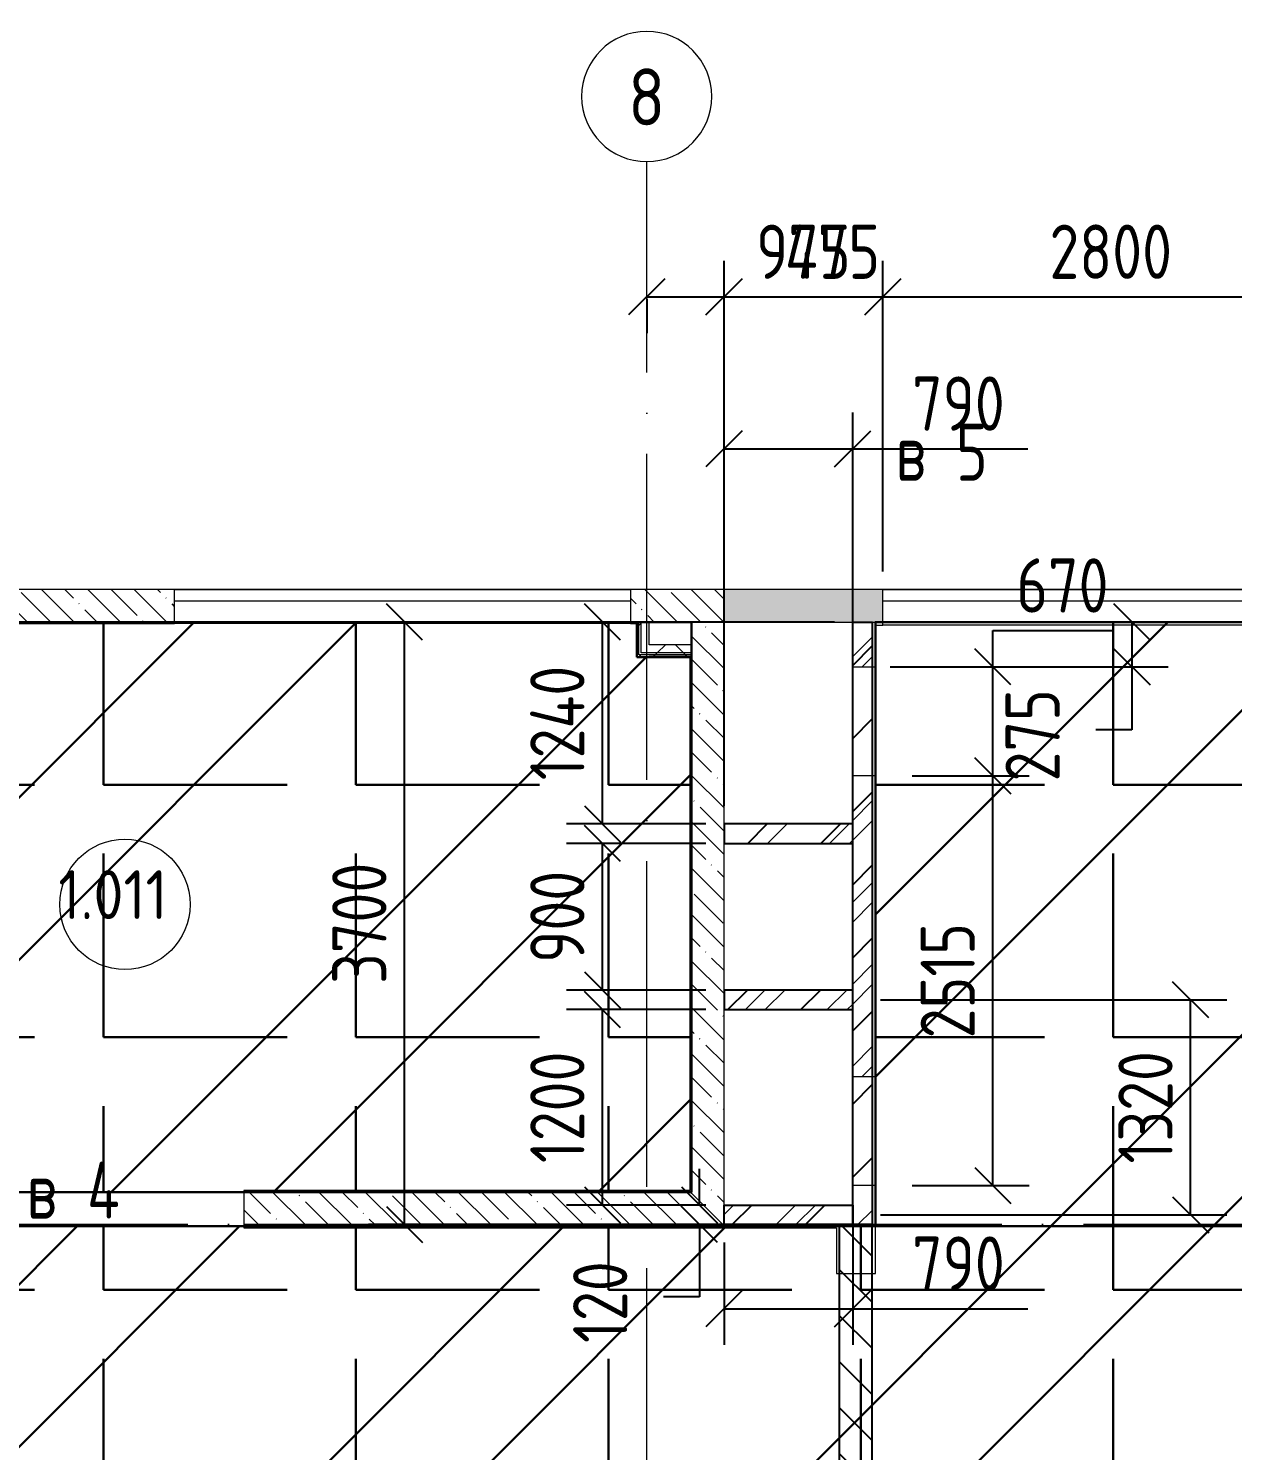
# Model space of a CAD drawing. Header units: millimetres. Extents: x -68946 to 690821, y -552984 to 293768.
# Drawn here: x 27452 to 34848, y 53287 to 62020 of the extents above; entities that cross this region are included whole.
import ezdxf

# ---------------------------------------------------------------- set-up
doc = ezdxf.new("R2010")
doc.units = ezdxf.units.MM
doc.linetypes.add('ADSK_Линия сетки', pattern=[2500, 2000, -250, 0, -250])
doc.linetypes.add('ADSK_Скрыто', pattern=[600, 300, -300])
doc.layers.get('Defpoints').update_dxf_attribs({"color": 250})
for name, color, linetype, lineweight in [('0) блоки', 250, 'Continuous', 25), ('1.1) Стяжка 5 вып.', 30, 'Continuous', 30), ('1.2) Тепло-звук изол. + пленка 5 вып.', 200, 'Continuous', 30), ('A-____-____-DIMS', 250, 'Continuous', 9), ('A-AREA-____-IDEN', 250, 'Continuous', 9), ('A-GLAZ-____-MCUT', 250, 'Continuous', 9), ('A-GLAZ-____-OTLN', 250, 'Continuous', 5), ('A-WALL-____-MCUT', 250, 'Continuous', 13), ('A-WALL-____-PATT', 250, 'Continuous', 13), ('A-WALL-FNSH-MCUT', 250, 'Continuous', 13), ('G-____-____-SYMB', 250, 'ADSK_Скрыто', 9), ('I-WALL-____-OTLN', 250, 'Continuous', 9), ('S-GRID-____-IDEN', 250, 'Continuous', 9), ('S-GRID-____-OTLN', 250, 'Continuous', 9)]:
    doc.layers.add(name, color=color, linetype=linetype, lineweight=lineweight)
doc.styles.add('GOST Common', font='', dxfattribs={"width": 0.9, "height": 350})
doc.styles.add('GOST Common_2', font='', dxfattribs={"width": 0.8, "height": 350})
doc.styles.add('ISOCPEUR_1', font='isocpeur.ttf', dxfattribs={"width": 0.9, "height": 250})
doc.styles.get("Standard").update_dxf_attribs({"font": 'ГОСТ тип А.ttf'})
doc.styles.get('GOST Common').set_extended_font_data('GOST Common')
doc.styles.get('GOST Common_2').set_extended_font_data('GOST Common')
doc.dimstyles.new('А3', dxfattribs={"dimtxt": 333, "dimasz": 222, "dimexe": 222, "dimexo": 111, "dimgap": 111, "dimtad": 1, "dimtoh": 1, "dimdec": 0, "dimrnd": 0.0015, "dimzin": 0, "dimdsep": 46, "dimtxsty": 'Standard', "dimblk": 'OBLIQUE', "dimcen": 0, "dimclrd": 7, "dimclre": 7, "dimclrt": 7, "dimadec": 0, "dimazin": 0, "dimtfac": 1, "dimtdec": 0, "dimtofl": 0, "dimtmove": 0, "dimatfit": 3, "dimfxl": 1, "dimtolj": 1, "dimtzin": 0, "dimarcsym": 0})
pattern_1 = [(45, (0, 0), (-251.4472, 251.4472), []), (45, (0, 381), (-251.4472, 251.4472), [])]
pattern_2 = [(135, (0, 0), (-142.5612, -142.5612), []), (135, (142.56, 0), (-142.5612, -142.5612), [252.016, -50.403, 3.353, -47.05])]
pattern_3 = [(45, (0, 0), (-141.42136, 141.42136), []), (135, (0, 0), (-141.42136, -141.42136), [])]
pattern_4 = [(0, (0, 0), (0, 1550.67), [1127.76, -422.91]), (90, (0, 0), (-1550.67, 9e-14), [1127.76, -422.91])]

# ---------------------------------------------------------------- blocks, each defined once
blk = doc.blocks.new('Окно_СКБ_2Ст1 - Окно_СКБ_2Ст_2800_ОК11-29018754-Кладочный план на отм_ 0_000_ Секция 1_')
at = {"layer": 'A-GLAZ-____-MCUT'}
for p, q in [((-1400, -125), (1400, -125)), ((-1400, -195), (1400, -195))]:
    blk.add_line(p, q, dxfattribs=at)
at = {"layer": 'A-GLAZ-____-OTLN'}
for p, q in [((1400, -125), (-1400, -125)), ((-1400, -195), (1400, -195))]:
    blk.add_line(p, q, dxfattribs=at)
blk = doc.blocks.new('Окно_СКБ_2Ст1 - Окно_СКБ_2Ст_2800_ОК12-29019270-Кладочный план на отм_ 0_000_ Секция 1_')
at = {"layer": 'A-GLAZ-____-MCUT'}
for p, q in [((-1400, -125), (1400, -125)), ((-1400, -195), (1400, -195))]:
    blk.add_line(p, q, dxfattribs=at)
at = {"layer": 'A-GLAZ-____-OTLN'}
for p, q in [((1400, -125), (-1400, -125)), ((-1400, -195), (1400, -195))]:
    blk.add_line(p, q, dxfattribs=at)
blk = doc.blocks.new('Ось сетки - Круг_Ø8 мм-39983606-Кладочный план на отм_ 0_000_ Секция 1_')
at = {"layer": 'S-GRID-____-IDEN'}
for start, end in [(360, 180), (180, 360)]:
    blk.add_arc((0, 0), 4, start, end, dxfattribs=at)
blk = doc.blocks.new('AAR_СКБ_Марка_Помещения - Номер-17325395-Кладочный план на отм_ 0_000_ Секция 1_')
at = {"layer": 'A-AREA-____-IDEN'}
blk.add_circle((0, 1.502), 4, dxfattribs=at)
blk = doc.blocks.new('_Oblique')
at = {"color": 0, "linetype": 'ByBlock', "lineweight": -2}
blk.add_line((-0.5, -0.5), (0.5, 0.5), dxfattribs=at)
blk = doc.blocks.new('DIMBLOCK224-Кладочный план на отм_ 0_000_ Секция 1_')
at = {"layer": 'A-____-____-DIMS', "color": 7, "lineweight": -2, "transparency": 16777216}
for p, q in [((32881.3, 57430), (33598.3, 57430)), ((33376.3, 54915), (33376.3, 57430)), ((32881.3, 54915), (33598.3, 54915))]:
    blk.add_line(p, q, dxfattribs=at)
at = {"layer": 'Defpoints', "color": 0, "lineweight": 30, "transparency": 16777216}
for p in [(32770.3, 57430), (33376.3, 57430), (32770.3, 54915)]:
    blk.add_point(p, dxfattribs=at)
at = {"layer": 'A-____-____-DIMS', "color": 7, "lineweight": -2, "transparency": 16777216, "xscale": 222, "yscale": 222, "zscale": 222}
for p, rotation in [((33376.3, 57430), 90), ((33376.3, 54915), 270)]:
    blk.add_blockref('_Oblique', p, dxfattribs=dict(at, rotation=rotation))
at = {"layer": 'A-____-____-DIMS', "color": 7, "transparency": 16777216, "insert": (33098.8, 56172.5), "char_height": 333, "width": 2.483, "attachment_point": 5, "rotation": 90}
blk.add_mtext('\\A1;2515', dxfattribs=at)
blk = doc.blocks.new('DIMBLOCK225-Кладочный план на отм_ 0_000_ Секция 1_')
at = {"layer": 'A-____-____-DIMS', "color": 7, "lineweight": -2, "transparency": 16777216}
for p, q in [((33376.3, 58100), (33376.3, 58322)), ((33376.3, 58322), (34120, 58322)), ((32746, 58100), (33598.3, 58100)), ((33376.3, 57430), (33376.3, 58100)), ((32881.3, 57430), (33598.3, 57430))]:
    blk.add_line(p, q, dxfattribs=at)
at = {"layer": 'Defpoints', "color": 0, "lineweight": 30, "transparency": 16777216}
for p in [(32635, 58100), (33376.3, 58100), (32770.3, 57430)]:
    blk.add_point(p, dxfattribs=at)
at = {"layer": 'A-____-____-DIMS', "color": 7, "lineweight": -2, "transparency": 16777216, "xscale": 222, "yscale": 222, "zscale": 222}
for p, rotation in [((33376.3, 58100), 90), ((33376.3, 57430), 270)]:
    blk.add_blockref('_Oblique', p, dxfattribs=dict(at, rotation=rotation))
at = {"layer": 'A-____-____-DIMS', "color": 7, "transparency": 16777216, "insert": (33803.6, 58599.5), "char_height": 333, "width": 1.862, "attachment_point": 5}
blk.add_mtext('\\A1;670', dxfattribs=at)
blk = doc.blocks.new('DIMBLOCK226-Кладочный план на отм_ 0_000_ Секция 1_')
at = {"layer": 'A-____-____-DIMS', "color": 7, "lineweight": -2, "transparency": 16777216}
for p, q in [((33387.3, 58375.1), (34452.6, 58375.1)), ((34230.6, 58375.1), (34230.6, 58100)), ((32746, 58100), (34452.6, 58100)), ((34230.6, 58100), (34230.6, 57712.5)), ((34230.6, 57712.5), (34008.6, 57712.5))]:
    blk.add_line(p, q, dxfattribs=at)
at = {"layer": 'Defpoints', "color": 0, "lineweight": 30, "transparency": 16777216}
for p in [(33276.3, 58375.1), (34230.6, 58375.1), (32635, 58100)]:
    blk.add_point(p, dxfattribs=at)
at = {"layer": 'A-____-____-DIMS', "color": 7, "lineweight": -2, "transparency": 16777216, "xscale": 222, "yscale": 222, "zscale": 222}
for p, rotation in [((34230.6, 58375.1), 90), ((34230.6, 58100), 270)]:
    blk.add_blockref('_Oblique', p, dxfattribs=dict(at, rotation=rotation))
at = {"layer": 'A-____-____-DIMS', "color": 7, "transparency": 16777216, "insert": (33453.6, 57396.1), "char_height": 333, "width": 1.862, "attachment_point": 1, "rotation": 90, "line_spacing_factor": 1.022761}
blk.add_mtext('\\A1;275', dxfattribs=at)
blk = doc.blocks.new('DIMBLOCK227-Кладочный план на отм_ 0_000_ Секция 1_')
at = {"layer": 'A-____-____-DIMS', "color": 7, "lineweight": -2, "transparency": 16777216}
for p, q in [((32515, 54684), (32515, 53936.2)), ((31725, 54564), (31725, 53936.2)), ((31725, 54158.2), (32515, 54158.2)), ((32515, 54158.2), (33591.7, 54158.2))]:
    blk.add_line(p, q, dxfattribs=at)
at = {"layer": 'Defpoints', "color": 0, "lineweight": 30, "transparency": 16777216}
for p in [(32515, 54795), (31725, 54675), (32515, 54158.2)]:
    blk.add_point(p, dxfattribs=at)
at = {"layer": 'A-____-____-DIMS', "color": 7, "lineweight": -2, "transparency": 16777216, "xscale": 222, "yscale": 222, "zscale": 222, "rotation": 180}
blk.add_blockref('_Oblique', (31725, 54158.2), dxfattribs=at)
at = {"layer": 'A-____-____-DIMS', "color": 7, "lineweight": -2, "transparency": 16777216, "xscale": 222, "yscale": 222, "zscale": 222}
blk.add_blockref('_Oblique', (32515, 54158.2), dxfattribs=at)
at = {"layer": 'A-____-____-DIMS', "color": 7, "transparency": 16777216, "insert": (33164.4, 54435.7), "char_height": 333, "width": 1.862, "attachment_point": 5}
blk.add_mtext('\\A1;790', dxfattribs=at)
blk = doc.blocks.new('DIMBLOCK293-Кладочный план на отм_ 0_000_ Секция 1_')
at = {"layer": 'A-____-____-DIMS', "color": 7, "lineweight": -2, "transparency": 16777216}
for p, q in [((31574.7, 54795), (31574.7, 55017)), ((31614, 54795), (31352.7, 54795)), ((31614, 54675), (31352.7, 54675)), ((31574.7, 54675), (31574.7, 54231)), ((31574.7, 54231), (31352.7, 54231))]:
    blk.add_line(p, q, dxfattribs=at)
at = {"layer": 'Defpoints', "color": 0, "lineweight": 30, "transparency": 16777216}
for p in [(31574.7, 54795), (31725, 54795), (31725, 54675)]:
    blk.add_point(p, dxfattribs=at)
at = {"layer": 'A-____-____-DIMS', "color": 7, "lineweight": -2, "transparency": 16777216, "xscale": 222, "yscale": 222, "zscale": 222}
for p, rotation in [((31574.7, 54795), 270), ((31574.7, 54675), 90)]:
    blk.add_blockref('_Oblique', p, dxfattribs=dict(at, rotation=rotation))
at = {"layer": 'A-____-____-DIMS', "color": 7, "transparency": 16777216, "insert": (30797.7, 53948), "char_height": 333, "width": 1.678, "attachment_point": 1, "rotation": 90, "line_spacing_factor": 1.022761}
blk.add_mtext('\\A1;120', dxfattribs=at)
blk = doc.blocks.new('DIMBLOCK294-Кладочный план на отм_ 0_000_ Секция 1_')
at = {"layer": 'A-____-____-DIMS', "color": 7, "lineweight": -2, "transparency": 16777216}
for p, q in [((31614, 55995), (30756.5, 55995)), ((30978.5, 54795), (30978.5, 55995)), ((31614, 54795), (30756.5, 54795))]:
    blk.add_line(p, q, dxfattribs=at)
at = {"layer": 'Defpoints', "color": 0, "lineweight": 30, "transparency": 16777216}
for p in [(30978.5, 55995), (31725, 55995), (31725, 54795)]:
    blk.add_point(p, dxfattribs=at)
at = {"layer": 'A-____-____-DIMS', "color": 7, "lineweight": -2, "transparency": 16777216, "xscale": 222, "yscale": 222, "zscale": 222}
for p, rotation in [((30978.5, 55995), 90), ((30978.5, 54795), 270)]:
    blk.add_blockref('_Oblique', p, dxfattribs=dict(at, rotation=rotation))
at = {"layer": 'A-____-____-DIMS', "color": 7, "transparency": 16777216, "insert": (30701, 55395), "char_height": 333, "width": 2.299, "attachment_point": 5, "rotation": 90}
blk.add_mtext('\\A1;1200', dxfattribs=at)
blk = doc.blocks.new('DIMBLOCK296-Кладочный план на отм_ 0_000_ Секция 1_')
at = {"layer": 'A-____-____-DIMS', "color": 7, "lineweight": -2, "transparency": 16777216}
for p, q in [((31614, 57015), (30756.5, 57015)), ((30978.5, 56115), (30978.5, 57015)), ((31614, 56115), (30756.5, 56115))]:
    blk.add_line(p, q, dxfattribs=at)
at = {"layer": 'Defpoints', "color": 0, "lineweight": 30, "transparency": 16777216}
for p in [(30978.5, 57015), (31725, 57015), (31725, 56115)]:
    blk.add_point(p, dxfattribs=at)
at = {"layer": 'A-____-____-DIMS', "color": 7, "lineweight": -2, "transparency": 16777216, "xscale": 222, "yscale": 222, "zscale": 222}
for p, rotation in [((30978.5, 57015), 90), ((30978.5, 56115), 270)]:
    blk.add_blockref('_Oblique', p, dxfattribs=dict(at, rotation=rotation))
at = {"layer": 'A-____-____-DIMS', "color": 7, "transparency": 16777216, "insert": (30701, 56565), "char_height": 333, "width": 1.862, "attachment_point": 5, "rotation": 90}
blk.add_mtext('\\A1;900', dxfattribs=at)
blk = doc.blocks.new('DIMBLOCK298-Кладочный план на отм_ 0_000_ Секция 1_')
at = {"layer": 'A-____-____-DIMS', "color": 7, "lineweight": -2, "transparency": 16777216}
for p, q in [((31614, 58375.1), (30756.5, 58375.1)), ((30978.5, 57135), (30978.5, 58375.1)), ((31614, 57135), (30756.5, 57135))]:
    blk.add_line(p, q, dxfattribs=at)
at = {"layer": 'Defpoints', "color": 0, "lineweight": 30, "transparency": 16777216}
for p in [(30978.5, 58375.1), (31725, 58375.1), (31725, 57135)]:
    blk.add_point(p, dxfattribs=at)
at = {"layer": 'A-____-____-DIMS', "color": 7, "lineweight": -2, "transparency": 16777216, "xscale": 222, "yscale": 222, "zscale": 222}
for p, rotation in [((30978.5, 58375.1), 90), ((30978.5, 57135), 270)]:
    blk.add_blockref('_Oblique', p, dxfattribs=dict(at, rotation=rotation))
at = {"layer": 'A-____-____-DIMS', "color": 7, "transparency": 16777216, "insert": (30701, 57755), "char_height": 333, "width": 2.382, "attachment_point": 5, "rotation": 90}
blk.add_mtext('\\A1;1240', dxfattribs=at)
blk = doc.blocks.new('DIMBLOCK353-Кладочный план на отм_ 0_000_ Секция 1_')
at = {"layer": 'A-____-____-DIMS', "color": 7, "lineweight": -2, "transparency": 16777216}
for p, q in [((31725, 58686.1), (31725, 60593.3)), ((31250, 60371.3), (31725, 60371.3)), ((31250, 60360.3), (31250, 60149.3)), ((31725, 60371.3), (32835, 60371.3))]:
    blk.add_line(p, q, dxfattribs=at)
at = {"layer": 'Defpoints', "color": 0, "lineweight": 30, "transparency": 16777216}
for p in [(31250, 60471.3), (31725, 60371.3), (31725, 58575.1)]:
    blk.add_point(p, dxfattribs=at)
at = {"layer": 'A-____-____-DIMS', "color": 7, "lineweight": -2, "transparency": 16777216, "xscale": 222, "yscale": 222, "zscale": 222, "rotation": 180}
blk.add_blockref('_Oblique', (31250, 60371.3), dxfattribs=at)
at = {"layer": 'A-____-____-DIMS', "color": 7, "lineweight": -2, "transparency": 16777216, "xscale": 222, "yscale": 222, "zscale": 222}
blk.add_blockref('_Oblique', (31725, 60371.3), dxfattribs=at)
at = {"layer": 'A-____-____-DIMS', "color": 7, "transparency": 16777216, "insert": (32391, 60648.8), "char_height": 333, "width": 1.946, "attachment_point": 5}
blk.add_mtext('\\A1;475', dxfattribs=at)
blk = doc.blocks.new('DIMBLOCK354-Кладочный план на отм_ 0_000_ Секция 1_')
at = {"layer": 'A-____-____-DIMS', "color": 7, "lineweight": -2, "transparency": 16777216}
for p, q in [((31725, 58686.1), (31725, 60593.3)), ((32700, 58686.1), (32700, 60593.3)), ((31725, 60371.3), (32700, 60371.3))]:
    blk.add_line(p, q, dxfattribs=at)
at = {"layer": 'Defpoints', "color": 0, "lineweight": 30, "transparency": 16777216}
for p in [(32700, 60371.3), (31725, 58575.1), (32700, 58575.1)]:
    blk.add_point(p, dxfattribs=at)
at = {"layer": 'A-____-____-DIMS', "color": 7, "lineweight": -2, "transparency": 16777216, "xscale": 222, "yscale": 222, "zscale": 222, "rotation": 180}
blk.add_blockref('_Oblique', (31725, 60371.3), dxfattribs=at)
at = {"layer": 'A-____-____-DIMS', "color": 7, "lineweight": -2, "transparency": 16777216, "xscale": 222, "yscale": 222, "zscale": 222}
blk.add_blockref('_Oblique', (32700, 60371.3), dxfattribs=at)
at = {"layer": 'A-____-____-DIMS', "color": 7, "transparency": 16777216, "insert": (32212.5, 60648.8), "char_height": 333, "width": 1.862, "attachment_point": 5}
blk.add_mtext('\\A1;975', dxfattribs=at)
blk = doc.blocks.new('DIMBLOCK355-Кладочный план на отм_ 0_000_ Секция 1_')
at = {"layer": 'A-____-____-DIMS', "color": 7, "lineweight": -2, "transparency": 16777216}
for p, q in [((32700, 58686.1), (32700, 60593.3)), ((35500, 58686.1), (35500, 60593.3)), ((32700, 60371.3), (35500, 60371.3))]:
    blk.add_line(p, q, dxfattribs=at)
at = {"layer": 'Defpoints', "color": 0, "lineweight": 30, "transparency": 16777216}
for p in [(35500, 60371.3), (32700, 58575.1), (35500, 58575.1)]:
    blk.add_point(p, dxfattribs=at)
at = {"layer": 'A-____-____-DIMS', "color": 7, "lineweight": -2, "transparency": 16777216, "xscale": 222, "yscale": 222, "zscale": 222, "rotation": 180}
blk.add_blockref('_Oblique', (32700, 60371.3), dxfattribs=at)
at = {"layer": 'A-____-____-DIMS', "color": 7, "lineweight": -2, "transparency": 16777216, "xscale": 222, "yscale": 222, "zscale": 222}
blk.add_blockref('_Oblique', (35500, 60371.3), dxfattribs=at)
at = {"layer": 'A-____-____-DIMS', "color": 7, "transparency": 16777216, "insert": (34100, 60648.8), "char_height": 333, "width": 2.483, "attachment_point": 5}
blk.add_mtext('\\A1;2800', dxfattribs=at)
blk = doc.blocks.new('DIMBLOCK397-Кладочный план на отм_ 0_000_ Секция 1_')
at = {"layer": 'A-____-____-DIMS', "color": 7, "lineweight": -2, "transparency": 16777216}
for p, q in [((32686, 56055), (34813, 56055)), ((34591, 54735), (34591, 56055)), ((32686, 54735), (34813, 54735))]:
    blk.add_line(p, q, dxfattribs=at)
at = {"layer": 'Defpoints', "color": 0, "lineweight": 30, "transparency": 16777216}
for p in [(32575, 56055), (34591, 56055), (32575, 54735)]:
    blk.add_point(p, dxfattribs=at)
at = {"layer": 'A-____-____-DIMS', "color": 7, "lineweight": -2, "transparency": 16777216, "xscale": 222, "yscale": 222, "zscale": 222}
for p, rotation in [((34591, 56055), 90), ((34591, 54735), 270)]:
    blk.add_blockref('_Oblique', p, dxfattribs=dict(at, rotation=rotation))
at = {"layer": 'A-____-____-DIMS', "color": 7, "transparency": 16777216, "insert": (34313.5, 55395), "char_height": 333, "width": 2.299, "attachment_point": 5, "rotation": 90}
blk.add_mtext('\\A1;1320', dxfattribs=at)
blk = doc.blocks.new('*D5463')
at = {"color": 7, "lineweight": -2, "transparency": 16777216}
for p, q in [((32404, 58375), (29540.1, 58375)), ((29762.1, 54675), (29762.1, 58375)), ((32404, 54675), (29540.1, 54675))]:
    blk.add_line(p, q, dxfattribs=at)
at = {"layer": 'Defpoints', "color": 0, "lineweight": 30, "transparency": 16777216}
for p in [(29762.1, 58375), (32515, 58375), (32515, 54675)]:
    blk.add_point(p, dxfattribs=at)
at = {"color": 7, "lineweight": -2, "transparency": 16777216, "xscale": 222, "yscale": 222, "zscale": 222}
for p, rotation in [((29762.1, 58375), 90), ((29762.1, 54675), 270)]:
    blk.add_blockref('_Oblique', p, dxfattribs=dict(at, rotation=rotation))
at = {"color": 7, "transparency": 16777216, "insert": (29484.6, 56525), "char_height": 333, "attachment_point": 5, "rotation": 90}
blk.add_mtext('\\A1;3700', dxfattribs=at)
blk = doc.blocks.new('*D5464')
at = {"color": 7, "lineweight": -2, "transparency": 16777216}
for p, q in [((31725, 57246), (31725, 59660.9)), ((32515, 57246), (32515, 59660.9)), ((31725, 59438.9), (32515, 59438.9)), ((32515, 59438.9), (33591.7, 59438.9))]:
    blk.add_line(p, q, dxfattribs=at)
at = {"layer": 'Defpoints', "color": 0, "lineweight": 30, "transparency": 16777216}
for p in [(32515, 59438.9), (31725, 57135), (32515, 57135)]:
    blk.add_point(p, dxfattribs=at)
at = {"color": 7, "lineweight": -2, "transparency": 16777216, "xscale": 222, "yscale": 222, "zscale": 222, "rotation": 180}
blk.add_blockref('_Oblique', (31725, 59438.9), dxfattribs=at)
at = {"color": 7, "lineweight": -2, "transparency": 16777216, "xscale": 222, "yscale": 222, "zscale": 222}
blk.add_blockref('_Oblique', (32515, 59438.9), dxfattribs=at)
at = {"color": 7, "transparency": 16777216, "insert": (33164.4, 59716.4), "char_height": 333, "attachment_point": 5}
blk.add_mtext('\\A1;790', dxfattribs=at)

msp = doc.modelspace()

# ---------------------------------------------------------------- hatches: boundary and pattern name
at = {"layer": '0) блоки'}
h = msp.add_hatch(dxfattribs=at)
h.set_pattern_fill('ANSI31', color=256, scale=100)
h.paths.add_polyline_path([(32515, 54675.0006), (31725, 54675.0006), (31725, 54795.0006), (32515, 54795.0006)])
h.paths.add_polyline_path([(32515, 56115.0012), (31725, 56115.0012), (31725, 55995.0012), (32515, 55995.0012)])
h.paths.add_polyline_path([(32515, 57135.0006), (31725, 57135.0006), (31725, 57015.0006), (32515, 57015.0006)])
h.paths.add_polyline_path([(32635, 54675.0006), (32515, 54675.0006), (32515, 58375), (32635, 58375)])
h = msp.add_hatch(dxfattribs=at)
h.set_pattern_fill('FP_1', color=256, style=0, pattern_type=2)
h.set_pattern_definition([(135, (4e-12, 1e-09), (-141.42136, -141.42136), [])])
h.paths.add_polyline_path([(32435, 51375), (32635, 51375), (32635, 54375.0003), (32435, 54375.0003), (32435, 51645.0003)])
h.paths.add_polyline_path([(32635, 54375.0003), (32635, 54675.0006), (32435, 54675.0006), (32435, 54375.0003)])
at = {"layer": '1.1) Стяжка 5 вып.', "lineweight": 30, "true_color": 0xf26722}
h = msp.add_hatch(dxfattribs=at)
h.set_pattern_fill('ANSI32', color=30, scale=222)
h.paths.add_polyline_path([(31525, 58160.0006), (31190, 58160.0006), (31190, 58375), (27075, 58375), (27075, 54875.0006), (31525, 54875.0006)])
h = msp.add_hatch(dxfattribs=at)
h.set_pattern_fill('ANSI32', color=30, scale=222)
h.paths.add_polyline_path([(53480, 58375.0006), (32655, 58375.0006), (32655, 54665.0006), (35938.1957, 54665.0006), (35938.1957, 54885), (36359.9781, 54885), (36359.9781, 54665.0006), (40840, 54665.0006), (40840, 54885), (41260, 54885), (41260, 54665.0006), (45340, 54665.0006), (45340, 54885), (45760, 54885), (45760, 54665.0006), (49640, 54665.0006), (49640, 54885), (50059.9781, 54885), (50059.9781, 54665.0006), (53480, 54665.0006)])
h = msp.add_hatch(dxfattribs=at)
h.set_pattern_fill('ANSI32', color=30, scale=222)
h.paths.add_polyline_path([(69050, 54665.0006), (63760.01, 54665.0006), (63760.01, 54465), (63340.01, 54465), (63340.01, 54665.0006), (50059.9781, 54665.0006), (50059.9781, 54465), (49640, 54465), (49640, 54665.0006), (45760, 54665.0006), (45760, 54465), (45340, 54465), (45340, 54665.0006), (41260, 54665.0006), (41260, 54465), (40840, 54465), (40840, 54665.0006), (36359.9781, 54665.0006), (36359.9781, 54465), (35938.1957, 54465), (35938.1957, 54665.0006), (32655, 54665.0006), (237.9781, 54665.0006), (237.9781, 51375), (69050, 51375)])
at = {"layer": '1.2) Тепло-звук изол. + пленка 5 вып.', "lineweight": 30}
h = msp.add_hatch(dxfattribs=at)
h.set_pattern_fill('ANGLE', color=256, scale=222)
h.set_pattern_definition(pattern_4)
h.paths.add_polyline_path([(31525, 58160.0006), (31190, 58160.0006), (31190, 58375), (27075, 58375), (27075, 54875.0006), (31525, 54875.0006)])
h = msp.add_hatch(dxfattribs=at)
h.set_pattern_fill('ANGLE', color=256, scale=222)
h.set_pattern_definition(pattern_4)
h.paths.add_polyline_path([(53480, 58375.0006), (32655, 58375.0006), (32655, 54665.0006), (35938.1957, 54665.0006), (35938.1957, 54885), (36359.9781, 54885), (36359.9781, 54665.0006), (40840, 54665.0006), (40840, 54885), (41260, 54885), (41260, 54665.0006), (45340, 54665.0006), (45340, 54885), (45760, 54885), (45760, 54665.0006), (49640, 54665.0006), (49640, 54885), (50059.9781, 54885), (50059.9781, 54665.0006), (53480, 54665.0006)])
h = msp.add_hatch(dxfattribs=at)
h.set_pattern_fill('ANGLE', color=256, scale=222)
h.set_pattern_definition(pattern_4)
h.paths.add_polyline_path([(69050, 54665.0006), (63760.01, 54665.0006), (63760.01, 54465), (63340.01, 54465), (63340.01, 54665.0006), (50059.9781, 54665.0006), (50059.9781, 54465), (49640, 54465), (49640, 54665.0006), (45760, 54665.0006), (45760, 54465), (45340, 54465), (45340, 54665.0006), (41260, 54665.0006), (41260, 54465), (40840, 54465), (40840, 54665.0006), (36359.9781, 54665.0006), (36359.9781, 54465), (35938.1957, 54465), (35938.1957, 54665.0006), (32655, 54665.0006), (237.9781, 54665.0006), (237.9781, 51375), (69050, 51375)])
at = {"layer": 'A-WALL-____-PATT', "lineweight": 15}
h = msp.add_hatch(dxfattribs=at)
h.set_pattern_fill('FP_8', color=256, style=0, pattern_type=2)
h.set_pattern_definition(pattern_2)
h.paths.add_polyline_path([(31190, 58375.0597), (31725, 58375.0597), (31725, 58575.0597), (31150, 58575.0597), (31150, 58375.0597)])
h.paths.add_polyline_path([(28350, 58375.0597), (28350, 58575.0597), (27075, 58575.0597), (27075, 58375.0597)])
h = msp.add_hatch(dxfattribs=at)
h.set_pattern_fill('FP_9', color=256, style=0, pattern_type=2)
h.set_pattern_definition([(50, (0, 0), (364.3679, -31.8783), [38.1, -419.1]), (355, (0, 0), (-70.4859, 382.1133), [30.48, -335.28]), (100.451, (30.36, -2.66), (293.885, 350.2334), [32.38, -356.18]), (46.184, (0, 101.6), (542.1585, -84.0858), [57.15, -628.65]), (96.636, (45.2, 94.6), (474.805, 494.8554), [48.57, -534.27]), (351.184, (0, 101.6), (474.8102, 494.85), [45.72, -502.92]), (21, (50.8, 76.2), (303.2285, -204.5305), [38.1, -419.1]), (326, (50.8, 76.2), (123.6039, 368.376), [30.48, -335.28]), (71.451, (76.07, 59.16), (426.8341, 163.8427), [32.38, -356.18]), (37.5, (0, 0), (6.17665, 169.11015), [16.764, -314.452, 16.764, -323.596, -336.55]), (37.5, (0, 0), (6.17665, 169.11015), [-671.576, 16.764, -319.786]), (7.5, (0, 0), (133.63888, 200.3615), [16.764, -177.292, 16.764, -306.832, -128.27]), (7.5, (0, 0), (133.63888, 200.3615), [-517.652, 16.764, -111.506]), (327.5, (-113.28, 0), (271.18182, -11.45836), [16.764, -110.236, 16.764, -379.476, -525.78]), (327.5, (-113.28, 0), (271.18182, -11.45836), [-523.24, 16.764, -509.016]), (317.5, (-164.08, 0), (296.2585, 50.85285), [16.764, -148.336, 16.764, -246.38, -373.38]), (317.5, (-164.08, 0), (296.2585, 50.85285), [-428.244, 16.764, -356.616])])
h.paths.add_polyline_path([(69050, 58375), (69050, 58575), (63749.9781, 58575.0085), (63749.9781, 58375.0085), (67102.2057, 58375.0031)])
h.paths.add_polyline_path([(63349.9781, 58375.0091), (63349.9781, 58575.0091), (63020.2294, 58575.0097), (63020.2294, 58375.0097), (63253.8734, 58375.0093)])
h.paths.add_polyline_path([(61820.2294, 58375.0116), (61820.2294, 58575.0116), (61170, 58575.0126), (61170, 58375.0126), (61685, 58375.0118)])
h.paths.add_polyline_path([(60270, 58375.014), (60270, 58575.014), (59249.9781, 58575.0157), (59249.9781, 58375.0157), (59405.5412, 58375.0154)])
h.paths.add_polyline_path([(58849.9781, 58375.0163), (58849.9781, 58575.0163), (54749.9781, 58575.0229), (54749.9781, 58375.0229), (58306.0176, 58375.0172)])
h.paths.add_polyline_path([(54349.9781, 58375.0235), (54349.9781, 58575.0235), (52850, 58575.0259), (52850, 58375.0259), (53907.9236, 58375.0242)])
h.paths.add_polyline_path([(51600, 58375.0279), (51600, 58575.0279), (50950, 58575.0289), (50950, 58375.0289)])
h.paths.add_polyline_path([(49649.9781, 58375.031), (49649.9781, 58575.031), (48550, 58575.0328), (48550, 58375.0328), (49509.8296, 58375.0312)])
h.paths.add_polyline_path([(45349.9781, 58375.0379), (45349.9781, 58575.0379), (44200.229, 58575.0397), (44200.229, 58375.0397), (45111.7356, 58375.0383)])
h.paths.add_polyline_path([(41400.229, 58375.0442), (41400.229, 58575.0442), (41249.9781, 58575.0444), (41249.9781, 58375.0444), (41263.4033, 58375.0444)])
h.paths.add_polyline_path([(40849.9781, 58375.0451), (40849.9781, 58575.0451), (39850, 58575.0467), (39850, 58375.0467), (40713.6415, 58375.0453)])
h.paths.add_polyline_path([(38600, 58375.0487), (38600, 58575.0487), (37950, 58575.0497), (37950, 58375.0497), (38514.5945, 58375.0488)])
h.paths.add_polyline_path([(37050, 58375.0512), (37050, 58575.0512), (36349.9781, 58575.0523), (36349.9781, 58375.0523), (36865.3093, 58375.0515)])
h.paths.add_polyline_path([(35949.9781, 58375.0529), (35949.9781, 58575.0529), (35500, 58575.0536), (35500, 58375.0536), (35765.7858, 58375.0532)])
h.paths.add_polyline_path([(32700, 58375.0581), (32700, 58575.0581), (31725.0002, 58575.0597), (31724.9998, 58375.0597), (32655, 58375.0582)])
h = msp.add_hatch(dxfattribs=at)
h.set_pattern_fill('FP_28', color=42, style=0, pattern_type=2)
h.set_pattern_definition(pattern_3)
h.paths.add_polyline_path([(31265, 58185.0006), (31265, 58375.0597), (31215, 58375.0597), (31215, 58185.0006)])
h = msp.add_hatch(dxfattribs=at)
h.set_pattern_fill('FP_8', color=256, style=0, pattern_type=2)
h.set_pattern_definition(pattern_2)
h.paths.add_polyline_path([(31725, 54675.0006), (31725, 58375), (31525, 58375), (31525, 54675.0006)])
h = msp.add_hatch(dxfattribs=at)
h.set_pattern_fill('FP_2', color=256, style=0, pattern_type=2)
h.set_pattern_definition(pattern_1)
h.paths.add_polyline_path([(32635, 54795.0006), (32635, 54915), (32515, 54915), (32515, 54795.0006)])
h.paths.add_polyline_path([(32515, 55585), (32635, 55585), (32635, 57430), (32515, 57430), (32515, 55995.0012)])
h.paths.add_polyline_path([(32635, 58100), (32635, 58375), (32515, 58375), (32515, 58100)])
h = msp.add_hatch(dxfattribs=at)
h.set_pattern_fill('FP_28', color=42, style=0, pattern_type=2)
h.set_pattern_definition(pattern_3)
h.paths.add_polyline_path([(31265, 58185.0006), (31525, 58185.0006), (31525, 58235.0006), (31265, 58235.0006)])
h = msp.add_hatch(dxfattribs=at)
h.set_pattern_fill('FP_2', color=256, style=0, pattern_type=2)
h.set_pattern_definition(pattern_1)
h.paths.add_polyline_path([(31725, 57015.0006), (32515, 57015.0006), (32515, 57135.0006), (31725, 57135.0006)])
h = msp.add_hatch(dxfattribs=at)
h.set_pattern_fill('FP_2', color=256, style=0, pattern_type=2)
h.set_pattern_definition(pattern_1)
h.paths.add_polyline_path([(31725, 55995.0012), (32515, 55995.0012), (32515, 56115.0012), (31725, 56115.0012)])
h = msp.add_hatch(dxfattribs=at)
h.set_pattern_fill('FP_8', color=256, style=0, pattern_type=2)
h.set_pattern_definition(pattern_2)
h.paths.add_polyline_path([(31525, 54675.0006), (31525, 54875.0006), (28775, 54875.0006), (28775, 54675.0006), (29718.4065, 54675.0006)])
h.paths.add_polyline_path([(26875, 54675.0006), (27275, 54675.0006), (27275, 54875.0006), (26875, 54875.0006), (26875, 54795.0006)])
h = msp.add_hatch(dxfattribs=at)
h.set_pattern_fill('FP_2', color=256, style=0, pattern_type=2)
h.set_pattern_definition(pattern_1)
h.paths.add_polyline_path([(31725, 54675.0006), (32635, 54675.0006), (32635, 54795.0006), (31725, 54795.0006)])
h = msp.add_hatch(dxfattribs=at)
h.set_pattern_fill('FP_1', color=5, style=0, pattern_type=2)
h.set_pattern_definition([(135, (0, 0), (-141.42136, -141.42136), [])])
h.paths.add_polyline_path([(32635, 51375), (32635, 51675.0003), (32435, 51675.0003), (32435, 51375)])
h.paths.add_polyline_path([(32635, 54375.0003), (32635, 54675.0006), (32435, 54675.0006), (32435, 54375.0003)])
at = {"layer": 'I-WALL-____-OTLN'}
h = msp.add_hatch(dxfattribs=at)
h.set_pattern_fill('FP_28', color=30, style=0, pattern_type=2)
h.set_pattern_definition(pattern_3)
h.paths.add_polyline_path([(31190, 58160.0006), (31202.5, 58160.0006), (31202.5, 58375.0597), (31190, 58375.0597), (31190, 58235.0006)])
h = msp.add_hatch(dxfattribs=at)
h.set_pattern_fill('FP_28', color=30, style=0, pattern_type=2)
h.set_pattern_definition(pattern_3)
h.paths.add_polyline_path([(31215, 58172.5006), (31215, 58375.0597), (31202.5, 58375.0597), (31202.5, 58172.5006)])
h = msp.add_hatch(dxfattribs=at)
h.set_pattern_fill('FP_28', color=30, style=0, pattern_type=2)
h.set_pattern_definition(pattern_3)
h.paths.add_polyline_path([(31525, 58160.0006), (31525, 58172.5006), (31202.5, 58172.5006), (31202.5, 58160.0006), (31515, 58160.0006)])
h = msp.add_hatch(dxfattribs=at)
h.set_pattern_fill('FP_28', color=30, style=0, pattern_type=2)
h.set_pattern_definition(pattern_3)
h.paths.add_polyline_path([(31525, 58172.5006), (31525, 58185.0006), (31215, 58185.0006), (31215, 58172.5006), (31367.6917, 58172.5006)])

# ---------------------------------------------------------------- linework, layer by layer
at = {"linetype": 'ADSK_Линия сетки'}
msp.add_line((-3569.5512, 54675.0006), (72376.0288, 54675.0006), dxfattribs=at)
at = {"layer": '0) блоки'}
for p, q in [((32435, 51375), (32435, 54675.0006)), ((32635, 51375), (32635, 54675.0006))]:
    msp.add_line(p, q, dxfattribs=at)
for points in [[(32635, 54675.0006), (32515, 54675.0006), (32515, 58375), (32635, 58375)], [(32515, 57135.0006), (31725, 57135.0006), (31725, 57015.0006), (32515, 57015.0006)], [(32515, 56115.0012), (31725, 56115.0012), (31725, 55995.0012), (32515, 55995.0012)], [(32515, 54675.0006), (31725, 54675.0006), (31725, 54795.0006), (32515, 54795.0006)]]:
    msp.add_lwpolyline(points, close=True, dxfattribs=at)
at = {"layer": '1.1) Стяжка 5 вып.', "lineweight": 30}
for points in [[(27075, 54875.0006), (31525, 54875.0006), (31525, 58375), (27075, 58375)], [(31190, 58160.0006), (31525, 58160.0006), (31525, 58375), (31190, 58375)], [(32655, 54665.0006), (53480, 54665.0006), (53480, 58375.0006), (32655, 58375.0006)], [(237.9781, 54665.0006), (69050, 54665.0006), (69050, 51375), (237.9781, 51375)]]:
    msp.add_lwpolyline(points, close=True, dxfattribs=at)
at = {"layer": 'A-WALL-____-MCUT', "lineweight": 15}
for p, q in [((28350, 58575.0597), (24925, 58575.0597)), ((28350, 58375.0597), (28350, 58575.0597)), ((31725, 58575.0597), (31150, 58575.0597)), ((31150, 58575.0597), (31150, 58375.0597)), ((31725.0002, 58575.0597), (31724.9998, 58375.0597)), ((31725, 58375.0597), (31725, 58575.0597)), ((32700, 58575.0581), (31725.0002, 58575.0597)), ((32700, 58375.0581), (32700, 58575.0581)), ((25125, 58375.0597), (28350, 58375.0597)), ((31150, 58375.0597), (31190, 58375.0597)), ((31190, 58375.0597), (31190, 58365.0597)), ((31190, 58365.0597), (31190, 58235.0006)), ((31193, 58375.0597), (31725, 58375.0597)), ((31193, 58235.0006), (31193, 58375.0597)), ((31202.5, 58172.5006), (31202.5, 58375.0597)), ((31215, 58185.0006), (31215, 58375.0597)), ((31265, 58235.0006), (31265, 58375.0597)), ((31525, 58375), (31525, 58163.0006)), ((31725, 58375), (31525, 58375)), ((31724.9998, 58375.0597), (32655, 58375.0582)), ((31725, 54675.0006), (31725, 58375)), ((32635, 58375), (32515, 58375)), ((32515, 58375), (32515, 58100)), ((32635, 58375.0582), (32635, 58100)), ((32655, 58375.0582), (32700, 58375.0581)), ((32700, 58375), (32655, 58375)), ((31190, 58235.0006), (31193, 58235.0006)), ((31525, 58172.5006), (31202.5, 58172.5006)), ((31525, 58185.0006), (31215, 58185.0006)), ((31525, 58235.0006), (31265, 58235.0006)), ((31525, 58163.0006), (31265, 58163.0006)), ((31265, 58163.0006), (31265, 58160.0006)), ((31265, 58160.0006), (31515, 58160.0006)), ((31515, 58160.0006), (31525, 58160.0006)), ((31525, 58160.0006), (31525, 54875.0006)), ((32515, 58100), (32635, 58100)), ((32635, 57430), (32515, 57430)), ((32515, 57430), (32515, 57135.0006)), ((32635, 55585), (32635, 57430)), ((32515, 57135.0006), (31725, 57135.0006)), ((31725, 57015.0006), (32515, 57015.0006)), ((32515, 57015.0006), (32515, 56115.0012)), ((32515, 56115.0012), (31725, 56115.0012)), ((31725, 55995.0012), (32515, 55995.0012)), ((32515, 55995.0012), (32515, 55585)), ((32515, 55585), (32635, 55585)), ((28775, 54875.0006), (28775, 54675.0006)), ((31525, 54875.0006), (28775, 54875.0006)), ((32635, 54915), (32515, 54915)), ((32515, 54915), (32515, 54795.0006)), ((32635, 54375.0003), (32635, 54915)), ((32515, 54795.0006), (31725, 54795.0006)), ((32435, 54675.0006), (28775, 54675.0006)), ((32435, 54675.0006), (32435, 54375.0003)), ((32635, 54675.0006), (32435, 54675.0006)), ((32435, 54375.0003), (32635, 54375.0003))]:
    msp.add_line(p, q, dxfattribs=at)
at = {"layer": 'A-WALL-FNSH-MCUT', "lineweight": 15}
for p, q in [((27085, 58365.0597), (28350, 58365.0597)), ((28350, 58365.0597), (28350, 58375.0597)), ((31150, 58375.0597), (31150, 58365.0597)), ((31150, 58365.0597), (31190, 58365.0597)), ((31193, 58375.0597), (31190, 58375.0597)), ((32655, 58100), (32655, 58355)), ((32655, 58355), (32700, 58355)), ((32700, 58355), (32700, 58375)), ((31190, 58235.0006), (31190, 58160.0006)), ((31190, 58160.0006), (31265, 58160.0006)), ((31515, 58160.0006), (31515, 54885.0006)), ((31525, 58160.0006), (31525, 58163.0006)), ((32635, 58100), (32655, 58100)), ((32655, 57430), (32635, 57430)), ((32655, 55585), (32655, 57430)), ((32635, 55585), (32655, 55585)), ((31515, 54885.0006), (28775, 54885.0006)), ((28775, 54885.0006), (28775, 54875.0006)), ((32655, 54915), (32635, 54915)), ((32655, 54375.0003), (32655, 54915)), ((28775, 54675.0006), (28775, 54655.0006)), ((28775, 54655.0006), (32415, 54655.0006)), ((32415, 54655.0006), (32415, 54375.0003)), ((32415, 54375.0003), (32435, 54375.0003)), ((32635, 54375.0003), (32655, 54375.0003))]:
    msp.add_line(p, q, dxfattribs=at)
at = {"layer": 'I-WALL-____-OTLN', "lineweight": 15}
for p, q in [((28350, 58575.0597), (31150, 58575.0597)), ((32700, 58575.0581), (35500, 58575.0536)), ((31150, 58365.0597), (28350, 58365.0597)), ((35500, 58355), (32700, 58355)), ((32515, 57430), (32515, 58100)), ((32655, 58100), (32655, 57430)), ((32515, 54915), (32515, 55585)), ((32655, 55585), (32655, 54915))]:
    msp.add_line(p, q, dxfattribs=at)
at = {"layer": 'S-GRID-____-OTLN', "linetype": 'ADSK_Линия сетки'}
for p, q in [((31250, 39906.0281), (31250, 61202.0051)), ((-3669.3683, 58375.0006), (72376.0288, 58375.0006))]:
    msp.add_line(p, q, dxfattribs=at)

# ---------------------------------------------------------------- block references
at = {"layer": 'A-AREA-____-IDEN', "xscale": 99.99999999999993, "yscale": 99.99999999999993, "zscale": 99.99999999999993}
msp.add_blockref('AAR_СКБ_Марка_Помещения - Номер-17325395-Кладочный план на отм_ 0_000_ Секция 1_', (28045.212, 56491.1734), dxfattribs=at)
at = {"layer": 'A-GLAZ-____-OTLN'}
for name, p in [('Окно_СКБ_2Ст1 - Окно_СКБ_2Ст_2800_ОК12-29019270-Кладочный план на отм_ 0_000_ Секция 1_', (29750, 58700)), ('Окно_СКБ_2Ст1 - Окно_СКБ_2Ст_2800_ОК11-29018754-Кладочный план на отм_ 0_000_ Секция 1_', (34100, 58700))]:
    msp.add_blockref(name, p, dxfattribs=at)
at = {"layer": 'S-GRID-____-IDEN', "xscale": 99.99999999999993, "yscale": 99.99999999999993, "zscale": 99.99999999999993}
msp.add_blockref('Ось сетки - Круг_Ø8 мм-39983606-Кладочный план на отм_ 0_000_ Секция 1_', (31250, 61602.0051), dxfattribs=at)

# ---------------------------------------------------------------- texts
at = {"layer": 'A-AREA-____-IDEN', "insert": (27636.249, 56851.0782), "char_height": 300, "width": 685.442812, "attachment_point": 1, "style": 'ISOCPEUR_1'}
msp.add_mtext('1.011', dxfattribs=at)
at = {"layer": 'G-____-____-SYMB', "linetype": 'Continuous', "char_height": 350, "attachment_point": 1, "style": 'GOST Common_2'}
for s, insert, width in [(' 5', (32979.7927, 59592.3468), 359.156), ('\\fGOST Common|b0|i0|c204|p34|;\\W.8;в', (32778.7093, 59592.3468), 243.713), (' 4', (27642.0424, 55061.3138), 391.2235), ('\\fGOST Common|b0|i0|c204|p34|;\\W.8;в', (27440.959, 55061.3138), 243.713)]:
    msp.add_mtext(s, dxfattribs=dict(at, insert=insert, width=width))
at = {"layer": 'S-GRID-____-IDEN', "color": 18, "true_color": 0x000000, "insert": (31136.2193, 61774.5385), "char_height": 350, "width": 274.177125, "attachment_point": 1, "style": 'GOST Common'}
msp.add_mtext('\\fGOST Common|b0|i0|c204|p34|;\\W.9;8', dxfattribs=at)

# ---------------------------------------------------------------- dimensions: what is measured, and where the dimension line sits
dim = msp.add_linear_dim(base=(32515, 59438.9456), p1=(31725, 57135.0006), p2=(32515, 57135.0006), dimstyle='А3')
dim.commit()
dim.dimension.update_dxf_attribs({"geometry": '*D5464', "text_midpoint": (33164.35, 59716.4456)})
dim = msp.add_linear_dim(base=(29762.0843, 58375), p1=(32515, 54675.0006), p2=(32515, 58375), angle=90, dimstyle='А3')
dim.commit()
dim.dimension.update_dxf_attribs({"geometry": '*D5463', "text_midpoint": (29484.5843, 56525.0003)})
at = {"layer": 'A-____-____-DIMS'}
for base, p1, p2, picture, middle in [((31725, 60371.2672), (31250, 60471.2521), (31725, 58575.0597), 'DIMBLOCK353-Кладочный план на отм_ 0_000_ Секция 1_', (32391, 60648.7672)), ((32700, 60371.2672), (31725, 58575.0597), (32700, 58575.0581), 'DIMBLOCK354-Кладочный план на отм_ 0_000_ Секция 1_', (32212.5, 60648.7672)), ((35500, 60371.2672), (32700, 58575.0581), (35500, 58575.0536), 'DIMBLOCK355-Кладочный план на отм_ 0_000_ Секция 1_', (34100, 60648.7672)), ((32515, 54158.2069), (31725, 54675.0006), (32515, 54795.0006), 'DIMBLOCK227-Кладочный план на отм_ 0_000_ Секция 1_', (33164.35, 54435.7069))]:
    dim = msp.add_linear_dim(base=base, p1=p1, p2=p2, dimstyle='А3', dxfattribs=at)
    dim.commit()
    dim.dimension.update_dxf_attribs({"geometry": picture, "text_midpoint": middle})
for base, p1, p2, picture, middle in [((33376.2686, 58100), (32770.2914, 57430), (32635, 58100), 'DIMBLOCK225-Кладочный план на отм_ 0_000_ Секция 1_', (33803.6186, 58599.5)), ((30978.5282, 58375.0597), (31725, 57135.0006), (31724.9998, 58375.0597), 'DIMBLOCK298-Кладочный план на отм_ 0_000_ Секция 1_', (30701.0282, 57755.0301)), ((33376.2686, 57430), (32770.2914, 54915), (32770.2914, 57430), 'DIMBLOCK224-Кладочный план на отм_ 0_000_ Секция 1_', (33098.7686, 56172.5)), ((30978.5282, 57015.0006), (31725, 56115.0012), (31725, 57015.0006), 'DIMBLOCK296-Кладочный план на отм_ 0_000_ Секция 1_', (30701.0282, 56565.0009)), ((34590.9638, 56055.0012), (32575, 54735.0006), (32575, 56055.0012), 'DIMBLOCK397-Кладочный план на отм_ 0_000_ Секция 1_', (34313.4638, 55395.0009)), ((30978.5282, 55995.0012), (31725, 54795.0006), (31725, 55995.0012), 'DIMBLOCK294-Кладочный план на отм_ 0_000_ Секция 1_', (30701.0282, 55395.0009))]:
    dim = msp.add_linear_dim(base=base, p1=p1, p2=p2, angle=90, dimstyle='А3', dxfattribs=at)
    dim.commit()
    dim.dimension.update_dxf_attribs({"geometry": picture, "text_midpoint": middle})
for base, p1, p2, picture, middle in [((34230.6451, 58375.057), (32635, 58100), (33276.2865, 58375.057), 'DIMBLOCK226-Кладочный план на отм_ 0_000_ Секция 1_', (33675.6451, 57712.4702)), ((31574.7079, 54795.0006), (31725, 54675.0006), (31725, 54795.0006), 'DIMBLOCK293-Кладочный план на отм_ 0_000_ Секция 1_', (31019.7079, 54231.0006))]:
    dim = msp.add_linear_dim(base=base, p1=p1, p2=p2, angle=90, dimstyle='А3', dxfattribs=at)
    dim.commit()
    dim.dimension.update_dxf_attribs({"geometry": picture, "text_midpoint": middle, "dimtype": 160, "text_rotation": 90})

doc.saveas('drawing.dxf')
